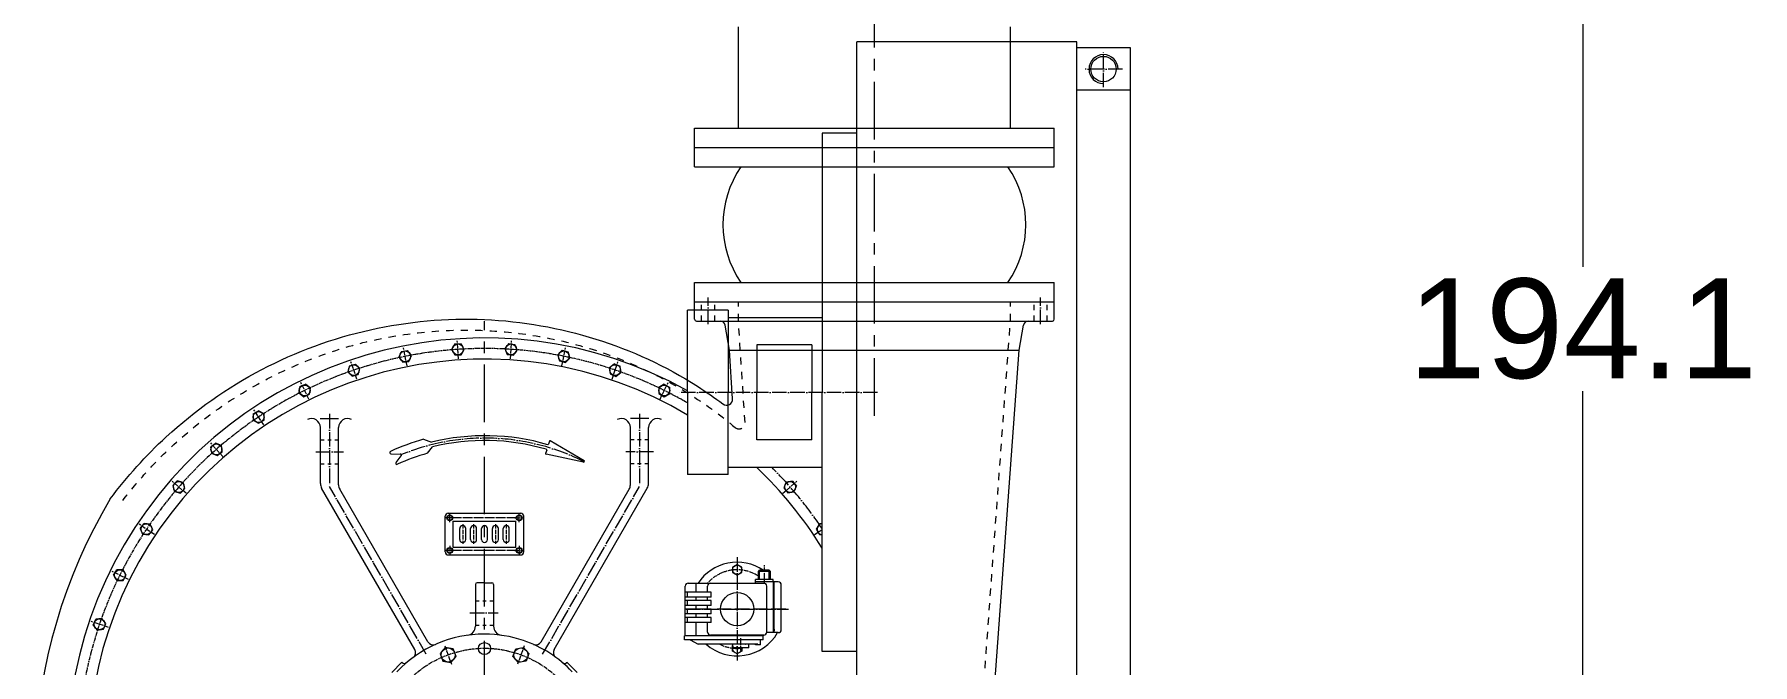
# Model space of a CAD drawing. Header units: inches. Extents: x 0 to 31702, y 0 to 24154.
# Drawn here: x 5667 to 8509, y 5285 to 6328 of the extents above; entities that cross this region are included whole.
import ezdxf

# ---------------------------------------------------------------- set-up
doc = ezdxf.new("R2010")
doc.units = ezdxf.units.IN
doc.header["$MEASUREMENT"] = 0
for name, pattern in [('ACAD_ISO04W100', [30, 24, -3, 0, -3]), ('CENTER', [50.8, 31.75, -6.35, 6.35, -6.35]), ('CHAIN', [0.7087, 0.4724, -0.0591, 0.1181, -0.0591]), ('EB_DASH', [6, 3, -3]), ('EB_DASHDOT', [39, 30, -3, 3, -3])]:
    doc.linetypes.add(name, pattern=pattern)
doc.layers.get('Defpoints').update_dxf_attribs({"lineweight": 5})
doc.layers.add('CAXA1', color=5, linetype='CENTER', lineweight=5)
doc.styles.add('Roman', font='arial.ttf')
doc.styles.get("Standard").update_dxf_attribs({"font": 'arial.ttf'})
doc.dimstyles.new('ISO-25', dxfattribs={"dimscale": 30, "dimtxt": 1.5, "dimasz": 1.5, "dimexe": 2, "dimexo": 2, "dimtad": 1, "dimtih": 1, "dimtoh": 1, "dimdec": 1, "dimlfac": 0.03937, "dimdsep": 46, "dimtxsty": 'Standard', "dimcen": 2.5, "dimclrd": 7, "dimclre": 7, "dimclrt": 7, "dimadec": 0, "dimazin": 0, "dimtfac": 1, "dimtdec": 1, "dimtmove": 0, "dimatfit": 3, "dimfxl": 1, "dimlwd": 5, "dimlwe": 5, "dimarcsym": 0})

# ---------------------------------------------------------------- blocks, each defined once
blk = doc.blocks.new('*D3')
at = {"color": 7, "linetype": 'Continuous', "lineweight": 5, "transparency": 16777216}
for p, q in [((7674, 8761.3), (8288.1, 8761.3)), ((8228.1, 8716.3), (8228.1, 5943.7)), ((8228.1, 3875.9), (8228.1, 5737.7)), ((7191.5, 3830.9), (8288.1, 3830.9))]:
    blk.add_line(p, q, dxfattribs=at)
at = {"color": 7, "transparency": 16777216}
for points in [[(8220.6, 8716.3), (8235.6, 8716.3), (8228.1, 8761.3)], [(8220.6, 3875.9), (8235.6, 3875.9), (8228.1, 3830.9)]]:
    blk.add_solid(points, dxfattribs=at)
at = {"layer": 'Defpoints', "color": 0, "transparency": 16777216}
for p in [(7614, 8761.3), (8228.1, 8761.3), (7131.5, 3830.9)]:
    blk.add_point(p, dxfattribs=at)
at = {"color": 7, "lineweight": 5, "transparency": 16777216, "insert": (8228.1, 5840.7), "char_height": 165, "attachment_point": 5, "style": 'Roman'}
blk.add_mtext('194.1', dxfattribs=at)

msp = doc.modelspace()

# ---------------------------------------------------------------- linework, layer by layer
at = {"color": 7, "lineweight": 5}
for p, q in [((6831.51, 6172.91), (6831.51, 6340.91)), ((7281.51, 6172.91), (7281.51, 6340.91)), ((7391.11, 6315.91), (7027.59, 6315.91)), ((7027.59, 5155.91), (7027.59, 6315.91)), ((7391.11, 5155.91), (7391.11, 6315.91)), ((7479.9, 6305.97), (7391.11, 6305.97)), ((7479.9, 5175.84), (7479.9, 6305.97)), ((7479.9, 6235.84), (7391.11, 6235.84)), ((6759.01, 6172.91), (7354.01, 6172.91)), ((6759.01, 6140.91), (6759.01, 6172.91)), ((7354.01, 6140.91), (7354.01, 6172.91)), ((6759.01, 6140.91), (7354.01, 6140.91)), ((6759.01, 6108.91), (6759.01, 6140.91)), ((6759.01, 6140.91), (7354.01, 6140.91)), ((7027.59, 6164.68), (6969.87, 6164.68)), ((6969.87, 6164.68), (6969.87, 5735.91)), ((7354.01, 6108.91), (7354.01, 6140.91)), ((6759.01, 6108.91), (7354.01, 6108.91)), ((6759.01, 5917.91), (7354.01, 5917.91)), ((6759.01, 5885.91), (6759.01, 5917.91)), ((7354.01, 5885.91), (7354.01, 5917.91)), ((6759.01, 5885.91), (7354.01, 5885.91)), ((6759.01, 5856.91), (6759.01, 5885.91)), ((6762.01, 5885.91), (7351.01, 5885.91)), ((7354.01, 5856.91), (7354.01, 5885.91)), ((6747.51, 5735.91), (6747.51, 5871.95)), ((6814.35, 5871.95), (6747.51, 5871.95)), ((6814.35, 5871.95), (6814.35, 5735.91)), ((6814.35, 5859.91), (6969.87, 5859.91)), ((6762.01, 5853.91), (7351.01, 5853.91)), ((6816.69, 5805.91), (6809.39, 5847.29)), ((7296.05, 5805.91), (7303.35, 5847.29)), ((6273.98, 5803.73), (6270.01, 5794.13)), ((6273.98, 5803.73), (6284.29, 5805.08)), ((6290.61, 5796.84), (6284.29, 5805.08)), ((6362.33, 5815.97), (6357.13, 5806.97)), ((6357.13, 5806.97), (6362.33, 5797.97)), ((6362.33, 5815.97), (6372.72, 5815.97)), ((6377.92, 5806.97), (6372.72, 5815.97)), ((6372.72, 5797.97), (6377.92, 5806.97)), ((6451.52, 5816.57), (6445.19, 5808.32)), ((6445.19, 5808.32), (6449.17, 5798.72)), ((6449.17, 5798.72), (6459.47, 5797.36)), ((6451.52, 5816.57), (6461.82, 5815.21)), ((6459.47, 5797.36), (6465.8, 5805.61)), ((6465.8, 5805.61), (6461.82, 5815.21)), ((6540.02, 5805.52), (6532.67, 5798.17)), ((6540.02, 5805.52), (6550.06, 5802.83)), ((6552.75, 5792.79), (6550.06, 5802.83)), ((6822.01, 5725.41), (6816.69, 5805.91)), ((6816.69, 5805.91), (7296.05, 5805.91)), ((6952.97, 5814.64), (6862.27, 5814.64)), ((6862.27, 5814.64), (6862.27, 5735.91)), ((6952.97, 5814.64), (6952.97, 5735.91)), ((7246.96, 5134.59), (7296.05, 5805.91)), ((6187.99, 5780.06), (6185.3, 5770.03)), ((6185.3, 5770.03), (6192.65, 5762.68)), ((6187.99, 5780.06), (6198.03, 5782.75)), ((6205.38, 5775.41), (6198.03, 5782.75)), ((6202.69, 5765.37), (6205.38, 5775.41)), ((6270.01, 5794.13), (6276.33, 5785.88)), ((6276.33, 5785.88), (6286.64, 5787.24)), ((6286.64, 5787.24), (6290.61, 5796.84)), ((6362.33, 5797.97), (6372.72, 5797.97)), ((6532.67, 5798.17), (6535.36, 5788.13)), ((6535.36, 5788.13), (6545.4, 5785.45)), ((6545.4, 5785.45), (6552.75, 5792.79)), ((6626.32, 5783.02), (6618.08, 5776.69)), ((6618.08, 5776.69), (6619.43, 5766.39)), ((6626.32, 5783.02), (6635.92, 5779.04)), ((6637.28, 5768.74), (6635.92, 5779.04)), ((6105.83, 5745.38), (6104.47, 5735.08)), ((6105.83, 5745.38), (6115.43, 5749.36)), ((6123.67, 5743.03), (6115.43, 5749.36)), ((6122.32, 5732.73), (6123.67, 5743.03)), ((6192.65, 5762.68), (6202.69, 5765.37)), ((6619.43, 5766.39), (6629.03, 5762.41)), ((6629.03, 5762.41), (6637.28, 5768.74)), ((6708.95, 5749.44), (6699.95, 5744.25)), ((6699.95, 5744.25), (6699.95, 5733.86)), ((6708.95, 5749.44), (6717.95, 5744.25)), ((6717.95, 5733.86), (6717.95, 5744.25)), ((6104.47, 5735.08), (6112.71, 5728.75)), ((6112.71, 5728.75), (6122.32, 5732.73)), ((6699.95, 5733.86), (6708.95, 5728.66)), ((6708.95, 5728.66), (6717.95, 5733.86)), ((6747.51, 5735.91), (6747.51, 5599.86)), ((6814.35, 5599.86), (6814.35, 5735.91)), ((6862.27, 5657.17), (6862.27, 5735.91)), ((6952.97, 5657.17), (6952.97, 5735.91)), ((6969.87, 5307.13), (6969.87, 5735.91)), ((6028.89, 5700.26), (6037.89, 5705.46)), ((6028.89, 5700.26), (6028.89, 5689.87)), ((6028.89, 5689.87), (6037.89, 5684.68)), ((6046.89, 5700.26), (6037.89, 5705.46)), ((6037.89, 5684.68), (6046.89, 5689.87)), ((6046.89, 5689.87), (6046.89, 5700.26)), ((6139.46, 5692.62), (6170.14, 5692.62)), ((6683.56, 5692.62), (6652.88, 5692.62)), ((6140.13, 5584.97), (6140.13, 5677.62)), ((6170.13, 5583.01), (6170.13, 5677.62)), ((6310.88, 5658.28), (6323.81, 5653.39)), ((6652.89, 5583.01), (6652.89, 5677.62)), ((6682.89, 5584.97), (6682.89, 5677.62)), ((6952.97, 5657.17), (6862.27, 5657.17)), ((5958.5, 5645.49), (5966.74, 5651.82)), ((5958.5, 5645.49), (5959.85, 5635.19)), ((5959.85, 5635.19), (5969.46, 5631.21)), ((5976.34, 5647.84), (5966.74, 5651.82)), ((5969.46, 5631.21), (5977.7, 5637.54)), ((5977.7, 5637.54), (5976.34, 5647.84)), ((6256.76, 5634.3), (6272.29, 5633.9)), ((6265.15, 5620), (6273.79, 5630.64)), ((6317.39, 5635.1), (6325.55, 5645.58)), ((6514.38, 5640.44), (6512.66, 5634.84)), ((6575.33, 5620.6), (6513.42, 5633.57)), ((6518.92, 5655.23), (6517.32, 5650)), ((6576.23, 5622.39), (6520.39, 5655.79)), ((6814.35, 5599.86), (6747.51, 5599.86)), ((6814.35, 5611.9), (6969.87, 5611.9)), ((5895.86, 5582), (5903.21, 5589.35)), ((5895.86, 5582), (5898.55, 5571.97)), ((5898.55, 5571.97), (5908.59, 5569.28)), ((5913.25, 5586.66), (5903.21, 5589.35)), ((5908.59, 5569.28), (5915.94, 5576.63)), ((5915.94, 5576.63), (5913.25, 5586.66)), ((6296.29, 5310.47), (6142.14, 5577.47)), ((6317.94, 5322.97), (6172.14, 5575.51)), ((6505.08, 5322.97), (6650.88, 5575.51)), ((6526.73, 5310.47), (6680.88, 5577.47)), ((6910.8, 5587.56), (6906.82, 5577.96)), ((6906.82, 5577.96), (6913.14, 5569.71)), ((6921.1, 5588.92), (6910.8, 5587.56)), ((6913.14, 5569.71), (6923.45, 5571.07)), ((6921.1, 5588.92), (6927.43, 5580.67)), ((6923.45, 5571.07), (6927.43, 5580.67)), ((5842.04, 5510.88), (5848.37, 5519.13)), ((5858.67, 5517.77), (5848.37, 5519.13)), ((5862.65, 5508.17), (5858.67, 5517.77)), ((6346.51, 5471.91), (6346.51, 5530.91)), ((6346.51, 5471.91), (6346.51, 5530.91)), ((6351.51, 5535.91), (6471.51, 5535.91)), ((6351.51, 5535.91), (6471.51, 5535.91)), ((6359.51, 5479.91), (6359.51, 5522.91)), ((6359.51, 5522.91), (6463.51, 5522.91)), ((6463.51, 5479.91), (6463.51, 5522.91)), ((6476.51, 5471.91), (6476.51, 5530.91)), ((6476.51, 5471.91), (6476.51, 5530.91)), ((6965.48, 5518.53), (6960.28, 5509.53)), ((6969.87, 5518.53), (6965.48, 5518.53)), ((5842.04, 5510.88), (5846.02, 5501.28)), ((5846.02, 5501.28), (5856.32, 5499.92)), ((5856.32, 5499.92), (5862.65, 5508.17)), ((6370.51, 5492.41), (6370.51, 5510.41)), ((6380.51, 5492.41), (6380.51, 5510.41)), ((6388.51, 5492.41), (6388.51, 5510.41)), ((6398.51, 5492.41), (6398.51, 5510.41)), ((6406.51, 5492.41), (6406.51, 5510.41)), ((6416.51, 5492.41), (6416.51, 5510.41)), ((6424.51, 5492.41), (6424.51, 5510.41)), ((6434.51, 5492.41), (6434.51, 5510.41)), ((6442.51, 5492.41), (6442.51, 5510.41)), ((6452.51, 5492.41), (6452.51, 5510.41)), ((6960.28, 5509.53), (6965.48, 5500.53)), ((6965.48, 5500.53), (6969.87, 5500.53)), ((6351.51, 5466.91), (6471.51, 5466.91)), ((6351.51, 5466.91), (6471.51, 5466.91)), ((6359.51, 5479.91), (6463.51, 5479.91)), ((5797.97, 5433.34), (5803.17, 5442.34)), ((5797.97, 5433.34), (5803.17, 5424.34)), ((5813.56, 5442.34), (5803.17, 5442.34)), ((5818.75, 5433.34), (5813.56, 5442.34)), ((5813.56, 5424.34), (5818.75, 5433.34)), ((6864.54, 5439.56), (6866.54, 5441.56)), ((6864.54, 5426.26), (6864.54, 5439.56)), ((6884.54, 5439.56), (6864.54, 5439.56)), ((6882.54, 5441.56), (6866.54, 5441.56)), ((6884.54, 5439.56), (6882.54, 5441.56)), ((6884.54, 5426.26), (6884.54, 5439.56)), ((5803.17, 5424.34), (5813.56, 5424.34)), ((6396.51, 5417.91), (6396.51, 5348.8)), ((6411.51, 5420.91), (6399.51, 5420.91)), ((6411.51, 5420.91), (6423.51, 5420.91)), ((6426.51, 5417.91), (6426.51, 5348.8)), ((6743.54, 5333.26), (6743.54, 5415.26)), ((6786.54, 5405.26), (6743.54, 5405.26)), ((6747.54, 5397.26), (6747.54, 5405.26)), ((6748.54, 5420.26), (6786.46, 5420.26)), ((6748.54, 5420.26), (6873.54, 5420.26)), ((6761.54, 5405.26), (6761.54, 5420.26)), ((6780.54, 5405.26), (6780.54, 5415.26)), ((6786.54, 5397.26), (6786.54, 5405.26)), ((6860.04, 5420.26), (6860.04, 5426.26)), ((6889.04, 5426.26), (6860.04, 5426.26)), ((6897.54, 5422.26), (6860.04, 5422.26)), ((6878.54, 5339.26), (6878.54, 5415.26)), ((6889.04, 5422.26), (6889.04, 5426.26)), ((6889.54, 5338.26), (6889.54, 5422.26)), ((6890.54, 5338.26), (6890.54, 5422.26)), ((6890.54, 5417.58), (6890.54, 5420.13)), ((6902.54, 5343.26), (6902.54, 5417.26)), ((6786.54, 5397.26), (6743.54, 5397.26)), ((6786.54, 5391.26), (6743.54, 5391.26)), ((6786.54, 5383.26), (6743.54, 5383.26)), ((6786.54, 5377.26), (6743.54, 5377.26)), ((6747.54, 5383.26), (6747.54, 5391.26)), ((6747.54, 5369.26), (6747.54, 5377.26)), ((6761.54, 5391.26), (6761.54, 5397.26)), ((6761.54, 5377.26), (6761.54, 5383.26)), ((6780.54, 5391.26), (6780.54, 5397.26)), ((6780.54, 5377.26), (6780.54, 5383.26)), ((6786.54, 5383.26), (6786.54, 5391.26)), ((6786.54, 5383.26), (6786.54, 5385.64)), ((6786.54, 5369.26), (6786.54, 5377.26)), ((6786.54, 5370.87), (6786.54, 5377.26)), ((5764.4, 5350.72), (5768.37, 5360.32)), ((5764.4, 5350.72), (5770.72, 5342.47)), ((5778.68, 5361.67), (5768.37, 5360.32)), ((5770.72, 5342.47), (5781.03, 5343.83)), ((5785, 5353.43), (5778.68, 5361.67)), ((5781.03, 5343.83), (5785, 5353.43)), ((6786.54, 5369.26), (6743.54, 5369.26)), ((6786.54, 5363.26), (6743.54, 5363.26)), ((6786.54, 5355.26), (6743.54, 5355.26)), ((6747.54, 5355.26), (6747.54, 5363.26)), ((6761.54, 5363.26), (6761.54, 5369.26)), ((6761.54, 5333.26), (6761.54, 5355.26)), ((6780.54, 5363.26), (6780.54, 5369.26)), ((6780.54, 5339.26), (6780.54, 5355.26)), ((6786.54, 5355.26), (6786.54, 5363.26)), ((6890.54, 5343.93), (6890.54, 5341.38)), ((6872.54, 5333.26), (6742.54, 5333.26)), ((6742.54, 5326.26), (6742.54, 5333.26)), ((6872.54, 5326.26), (6742.54, 5326.26)), ((6751.54, 5326.26), (6764.99, 5319.01)), ((6863.74, 5319.26), (6764.54, 5319.26)), ((6827.24, 5318.96), (6765.22, 5318.96)), ((6873.54, 5334.26), (6785.54, 5334.26)), ((6822.54, 5312.96), (6822.54, 5318.96)), ((6827.54, 5319.26), (6827.24, 5318.96)), ((6843.54, 5319.26), (6843.84, 5318.96)), ((6863.74, 5318.96), (6843.84, 5318.96)), ((6848.54, 5312.96), (6848.54, 5318.96)), ((6860.04, 5318.26), (6860.04, 5318.96)), ((6868.04, 5318.26), (6860.04, 5318.26)), ((6863.74, 5318.96), (6863.74, 5319.26)), ((6866.82, 5333.26), (6864.27, 5333.26)), ((6868.04, 5318.26), (6868.04, 5326.26)), ((6871.04, 5333.26), (6871.04, 5334.26)), ((6872.54, 5326.26), (6872.54, 5333.26)), ((6897.54, 5338.26), (6878.44, 5338.26)), ((6275.04, 5289.35), (6258.07, 5272.38)), ((6275.54, 5288.85), (6275.04, 5289.35)), ((6547.48, 5288.85), (6547.98, 5289.35)), ((6547.98, 5289.35), (6564.95, 5272.38)), ((6848.54, 5312.96), (6822.54, 5312.96)), ((7027.59, 5307.13), (6969.87, 5307.13))]:
    msp.add_line(p, q, dxfattribs=at)
at = {"color": 7, "linetype": 'ACAD_ISO04W100', "lineweight": 5}
for p, q in [((7435.51, 6240.94), (7435.51, 6300.46)), ((7467.15, 6270.91), (7405.21, 6270.91)), ((6781.51, 5848.92), (6781.51, 5892.66)), ((7331.51, 5848.92), (7331.51, 5892.66)), ((7061.8, 5735.91), (6732.48, 5735.91)), ((6155.13, 5700.23), (6155.13, 5579.97)), ((6667.89, 5700.23), (6667.89, 5579.97)), ((6132.46, 5637.62), (6178.17, 5637.62)), ((6691.05, 5637.62), (6645.11, 5637.62)), ((6315.31, 5302.54), (6155.13, 5579.97)), ((6507.71, 5302.54), (6667.89, 5579.97)), ((6829.54, 5462.99), (6829.54, 5292.44)), ((6744.92, 5377.26), (6914.51, 5377.26)), ((6909.85, 5377.26), (6796.17, 5377.26)), ((6387.34, 5370.91), (6434.38, 5370.91))]:
    msp.add_line(p, q, dxfattribs=at)
at = {"color": 7, "linetype": 'EB_DASH', "lineweight": 5, "ltscale": 3}
for p, q in [((6770.51, 5853.91), (6770.51, 5885.91)), ((6792.51, 5853.91), (6792.51, 5885.91)), ((7320.51, 5853.91), (7320.51, 5885.91)), ((7342.51, 5853.91), (7342.51, 5885.91))]:
    msp.add_line(p, q, dxfattribs=at)
at = {"color": 7, "linetype": 'EB_DASH', "lineweight": 5, "ltscale": 4}
for p, q in [((6831.51, 5853.91), (6831.51, 5885.91)), ((7281.51, 5853.91), (7281.51, 5885.91)), ((6842.61, 5686.13), (6831.51, 5853.91)), ((7229.01, 5135.91), (7281.51, 5853.91))]:
    msp.add_line(p, q, dxfattribs=at)
at = {"color": 7, "linetype": 'ACAD_ISO04W100', "lineweight": 5, "ltscale": 0.3}
for p, q in [((6283.4, 5779.97), (6277.49, 5809.65)), ((6368.56, 5791.18), (6366.58, 5821.37)), ((6454.46, 5791.18), (6456.44, 5821.37)), ((6539.62, 5779.97), (6545.52, 5809.65)), ((6200.43, 5757.74), (6190.7, 5786.39)), ((6622.59, 5757.74), (6632.32, 5786.39)), ((6121.07, 5724.86), (6107.68, 5752)), ((6701.95, 5724.86), (6715.34, 5752)), ((6046.68, 5681.92), (6029.87, 5707.08)), ((5978.53, 5629.62), (5958.58, 5652.37)), ((5917.79, 5568.89), (5895.04, 5588.84)), ((6905.23, 5568.89), (6927.98, 5588.84)), ((5865.5, 5500.74), (5840.34, 5517.55)), ((6361.06, 5528.41), (6347.25, 5528.41)), ((6361.06, 5528.41), (6347.25, 5528.41)), ((6464.65, 5528.41), (6349.75, 5528.41)), ((6464.65, 5528.41), (6349.75, 5528.41)), ((6354.01, 5520.94), (6354.01, 5535.27)), ((6375.51, 5517.62), (6375.51, 5485.19)), ((6393.51, 5517.62), (6393.51, 5485.19)), ((6429.51, 5517.62), (6429.51, 5485.19)), ((6447.51, 5517.62), (6447.51, 5485.19)), ((6461.96, 5528.41), (6475.77, 5528.41)), ((6461.96, 5528.41), (6475.77, 5528.41)), ((6469.01, 5520.94), (6469.01, 5535.27)), ((6957.52, 5500.74), (6969.87, 5508.99)), ((6361.06, 5474.41), (6347.25, 5474.41)), ((6361.06, 5474.41), (6347.25, 5474.41)), ((6464.65, 5474.41), (6349.75, 5474.41)), ((6464.65, 5474.41), (6349.75, 5474.41)), ((6354.01, 5481.88), (6354.01, 5467.55)), ((6461.96, 5474.41), (6475.77, 5474.41)), ((6461.96, 5474.41), (6475.77, 5474.41)), ((6469.01, 5481.88), (6469.01, 5467.55)), ((5822.55, 5426.35), (5795.41, 5439.73)), ((6874.54, 5429.61), (6874.54, 5450.02)), ((5789.68, 5346.99), (5761.02, 5356.71)), ((6345.72, 5316.65), (6356.79, 5286.25)), ((6477.3, 5316.65), (6466.23, 5286.25)), ((6835.54, 5309.03), (6835.54, 5328.97))]:
    msp.add_line(p, q, dxfattribs=at)
at = {"color": 7, "linetype": 'EB_DASH', "lineweight": 5, "ltscale": 2}
for p, q in [((6140.13, 5657.62), (6170.13, 5657.62)), ((6682.89, 5657.62), (6652.89, 5657.62)), ((6140.13, 5617.62), (6170.13, 5617.62)), ((6682.89, 5617.62), (6652.89, 5617.62)), ((6396.51, 5390.91), (6426.51, 5390.91)), ((6396.51, 5350.91), (6426.51, 5350.91))]:
    msp.add_line(p, q, dxfattribs=at)
at = {"color": 7, "linetype": 'Continuous', "lineweight": 5}
for p, q in [((6866.54, 5426.26), (6866.54, 5439.56)), ((6882.54, 5426.26), (6882.54, 5439.56))]:
    msp.add_line(p, q, dxfattribs=at)
at = {"color": 7, "linetype": 'EB_DASHDOT', "lineweight": 5}
msp.add_line((6874.54, 5419.26), (6874.54, 5429.26), dxfattribs=at)
at = {"color": 7, "lineweight": 5}
for points in [[(6354.01, 5532.91), (6357.91, 5530.66), (6357.91, 5526.16), (6354.01, 5523.91), (6350.11, 5526.16), (6350.11, 5530.66)], [(6469.01, 5532.91), (6465.11, 5530.66), (6465.11, 5526.16), (6469.01, 5523.91), (6472.91, 5526.16), (6472.91, 5530.66)], [(6354.01, 5469.91), (6357.91, 5472.16), (6357.91, 5476.66), (6354.01, 5478.91), (6350.11, 5476.66), (6350.11, 5472.16)], [(6469.01, 5469.91), (6465.11, 5472.16), (6465.11, 5476.66), (6469.01, 5478.91), (6472.91, 5476.66), (6472.91, 5472.16)], [(6829.54, 5433.26), (6837.33, 5437.76), (6837.33, 5446.76), (6829.54, 5451.26), (6821.75, 5446.76), (6821.75, 5437.76)], [(6338.12, 5303.61), (6342.71, 5291.02), (6355.91, 5288.7), (6364.51, 5298.98), (6359.92, 5311.56), (6346.72, 5313.88)], [(6484.9, 5303.61), (6480.31, 5291.02), (6467.11, 5288.7), (6458.51, 5298.98), (6463.1, 5311.56), (6476.3, 5313.88)]]:
    msp.add_lwpolyline(points, close=True, dxfattribs=at)
msp.add_lwpolyline([(6837.33, 5312.96), (6837.33, 5307.76), (6829.54, 5303.26), (6821.75, 5307.76), (6821.75, 5316.76), (6822.54, 5317.21)], dxfattribs=at)
for centre, radius in [((7435.51, 6270.91), 21), ((6280.31, 5795.48), 9), ((6367.53, 5806.97), 9), ((6455.49, 5806.97), 9), ((6542.71, 5795.48), 9), ((6195.34, 5772.72), 9), ((6627.68, 5772.72), 9), ((6114.07, 5739.05), 9), ((6708.95, 5739.05), 9), ((6037.89, 5695.07), 9), ((5968.1, 5641.52), 9), ((5905.9, 5579.32), 9), ((6917.12, 5579.32), 9), ((5852.35, 5509.53), 9), ((6354.01, 5528.41), 4.82), ((6469.01, 5528.41), 4.82), ((6354.01, 5474.41), 4.82), ((6469.01, 5474.41), 4.82), ((5808.36, 5433.34), 9), ((6829.54, 5442.26), 7.79), ((6829.54, 5377.26), 27.5), ((5774.7, 5352.07), 9), ((6411.51, 5311.91), 10), ((6351.31, 5301.29), 11.6), ((6471.71, 5301.29), 11.6)]:
    msp.add_circle(centre, radius, dxfattribs=at)
for centre, radius, start, end in [((7435.51, 6270.91), 24, 0, 270), ((6975.24, 6013.41), 169.21, 145.63937, 214.36063), ((7137.78, 6013.41), 169.21, 325.63937, 34.36063), ((6762.01, 5856.91), 3, 180, 270), ((7351.01, 5856.91), 3, 270, 0), ((6801.51, 5845.91), 8, 10, 90), ((7311.22, 5845.91), 8, 90, 170), ((6411.51, 5135.91), 690, 60.85933, 233.03852), ((6411.51, 5135.91), 655, 59.13774, 231.29379), ((6812.03, 5724.75), 10, 233.1998, 3.78494), ((6125.13, 5677.62), 15, 0, 116.3025), ((6185.13, 5677.62), 15, 63.6975, 180), ((6637.89, 5677.62), 15, 0, 116.3025), ((6697.89, 5677.62), 15, 63.6975, 180), ((6412.48, 5296.75), 375.54, 105.69627, 114.6282), ((6412.48, 5296.75), 367.5, 73.62495, 103.96098), ((6412.48, 5296.75), 359.5, 73.64425, 103.99258), ((6256.81, 5636.3), 2, 114.6282, 268.51565), ((6412.48, 5296.75), 351.46, 105.69627, 114.35781), ((6272.24, 5631.9), 2, 320.89008, 88.51565), ((6513.62, 5634.55), 1, 162.93294, 258.17291), ((6513.43, 5640.74), 1, 342.93294, 73.64425), ((6516.36, 5650.3), 1, 253.62495, 342.93294), ((6519.88, 5654.94), 1, 59.10958, 162.93294), ((6266.7, 5618.74), 2, 140.89008, 294.35781), ((6575.78, 5621.5), 1, 243.30389, 63.30389), ((6411.51, 5135.91), 655, 31.52044, 46.61071), ((6155.13, 5584.97), 15, 180, 210), ((6185.13, 5583.01), 15, 180, 210), ((6637.89, 5583.01), 15, 330, 0), ((6667.89, 5584.97), 15, 330, 0), ((6562.78, 5102.26), 895.85, 149.29531, 206.1356), ((6351.51, 5530.91), 5, 90, 180), ((6351.51, 5530.91), 5, 90, 180), ((6375.51, 5510.41), 5, 0, 180), ((6393.51, 5510.41), 5, 0, 180), ((6411.51, 5510.41), 5, 90, 180), ((6411.51, 5510.41), 5, 0, 90), ((6429.51, 5510.41), 5, 0, 180), ((6447.51, 5510.41), 5, 0, 180), ((6471.51, 5530.91), 5, 0, 90), ((6471.51, 5530.91), 5, 0, 90), ((6970.67, 5509.53), 9, 95.13875, 264.86125), ((6375.51, 5492.41), 5, 180, 0), ((6393.51, 5492.41), 5, 180, 0), ((6411.51, 5492.41), 5, 180, 270), ((6411.51, 5492.41), 5, 270, 0), ((6429.51, 5492.41), 5, 180, 0), ((6447.51, 5492.41), 5, 180, 0), ((6351.51, 5471.91), 5, 180, 270), ((6351.51, 5471.91), 5, 180, 270), ((6471.51, 5471.91), 5, 270, 0), ((6471.51, 5471.91), 5, 270, 0), ((6829.36, 5377.26), 77.5, 56.07547, 146.30039), ((6399.51, 5417.91), 3, 90, 180), ((6423.51, 5417.91), 3, 0, 90), ((6748.54, 5415.26), 5, 90, 180), ((6785.54, 5415.26), 5, 90, 180), ((6873.54, 5415.26), 5, 0, 90), ((6897.54, 5417.26), 5, 0, 90), ((6381.51, 5348.8), 15, 278.02093, 0), ((6441.51, 5348.8), 15, 180, 261.97907), ((6411.51, 5135.91), 200, 90, 136.528), ((6326.6, 5327.97), 10, 210, 293.84882), ((6411.51, 5135.91), 200, 71.15118, 90), ((6411.51, 5135.91), 200, 43.472, 71.15118), ((6496.42, 5327.97), 10, 246.15118, 330), ((6829.36, 5377.26), 77.5, 228.78636, 329.78635), ((6785.54, 5339.26), 5, 180, 270), ((6829.54, 5312.26), 7.79, 153.90949, 5.15268), ((6873.54, 5339.26), 5, 270, 0), ((6897.54, 5343.26), 5, 270, 0), ((6279.07, 5292.38), 5, 225, 310.24318), ((6287.63, 5305.47), 10, 306.1501, 30), ((6535.39, 5305.47), 10, 150, 233.8499), ((6543.95, 5292.38), 5, 229.75682, 315)]:
    msp.add_arc(centre, radius, start, end, dxfattribs=at)
at = {"color": 7, "linetype": 'CHAIN', "lineweight": 5, "ltscale": 15}
for radius, start, end in [(672.5, 60.02467, 232.19273), (176, 43.472, 136.528)]:
    msp.add_arc((6411.51, 5135.91), radius, start, end, dxfattribs=at)
at = {"color": 7, "linetype": 'EB_DASH', "lineweight": 5, "ltscale": 4}
msp.add_arc((6832.63, 5685.47), 10, 229.95571, 3.78494, dxfattribs=at)
at = {"color": 7, "linetype": 'ACAD_ISO04W100', "lineweight": 5}
for centre, radius, start, end in [((6412.48, 5296.75), 363.5, 63.14627, 112.39101), ((6411.51, 5135.91), 672.5, 33.87342, 45.0556)]:
    msp.add_arc(centre, radius, start, end, dxfattribs=at)
at = {"color": 7, "linetype": 'ACAD_ISO04W100', "lineweight": 5, "ltscale": 0.3}
for start, end in [(57.234, 138.58269), (243.75652, 278.41629)]:
    msp.add_arc((6829.36, 5377.26), 65, start, end, dxfattribs=at)
at = {"color": 7, "linetype": 'Continuous', "lineweight": 5}
msp.add_arc((6765.22, 5319.46), 0.5, 241.69924, 270, dxfattribs=at)
at = {"color": 7, "lineweight": 5}
msp.add_open_spline([(5792.52, 5559.69), (5820.12, 5596.66), (5894.62, 5679.36), (6038.7, 5780.92), (6220.44, 5847.61), (6411.16, 5864.74), (6597.69, 5832.12), (6727.27, 5772.08), (6792.31, 5727.02), (6806.04, 5716.74)], degree=3, knots=[2975.5553311, 2975.5553311, 2975.5553311, 2975.5553311, 3113.9530173, 3307.9782866, 3499.9109438, 3689.7510283, 3877.4985806, 4063.1536427, 4114.5647382, 4114.5647382, 4114.5647382, 4114.5647382], dxfattribs=at)
at = {"color": 7, "linetype": 'EB_DASH', "lineweight": 5, "ltscale": 4}
msp.add_open_spline([(5813.04, 5556.99), (5838.56, 5590.22), (5909.7, 5668.01), (6047.8, 5765.16), (6225.15, 5830.03), (6411.16, 5846.53), (6592.98, 5814.54), (6731, 5750.4), (6803.54, 5696.85), (6826.2, 5677.81)], degree=3, knots=[2918.7209514, 2918.7209514, 2918.7209514, 2918.7209514, 3044.4198715, 3233.7371095, 3420.9618225, 3606.0940527, 3789.133844, 3970.0812414, 4058.8158557, 4058.8158557, 4058.8158557, 4058.8158557], dxfattribs=at)
at = {"color": 7, "linetype": 'Continuous', "lineweight": 5}
msp.add_point((6829.54, 5377.26), dxfattribs=at)
msp.add_point((6829.54, 5377.26), dxfattribs=at)
at = {"layer": 'CAXA1', "linetype": 'CENTER', "lineweight": 5, "ltscale": 3}
for p, q in [((7056.51, 5697.28), (7056.51, 8877.03)), ((6411.51, 4315.03), (6411.51, 5853.88))]:
    msp.add_line(p, q, dxfattribs=at)

# ---------------------------------------------------------------- dimensions: what is measured, and where the dimension line sits
at = {"color": 7, "lineweight": 5}
dim = msp.add_linear_dim(base=(8228.1, 8761.25), p1=(7131.51, 3830.91), p2=(7614.01, 8761.25), angle=90, dimstyle='ISO-25', override={"dimtxt": 5.5, "dimpost": '\\X', "dimtxsty": 'Roman', "dimtmove": 1}, dxfattribs=at)
dim.commit()
dim.dimension.update_dxf_attribs({"geometry": '*D3', "text_midpoint": (8228.1, 5840.73), "dimtype": 160})

doc.saveas('drawing.dxf')
